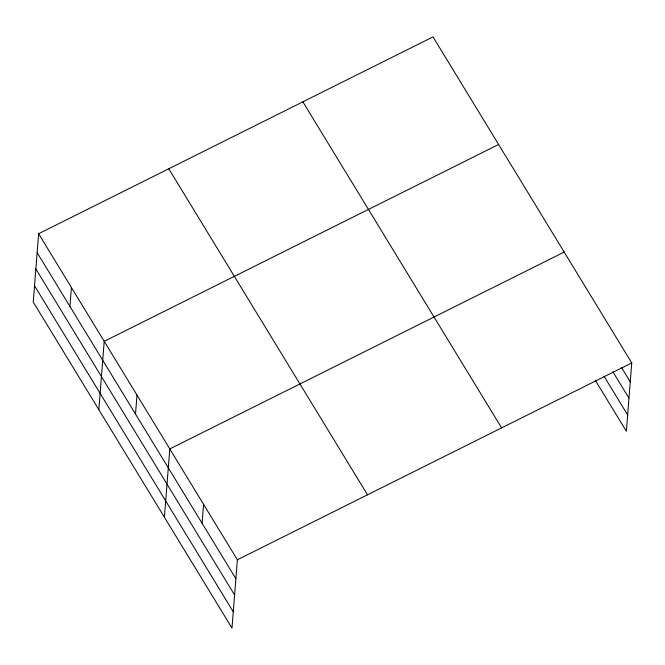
<?xml version="1.0" encoding="UTF-8"?>
<svg xmlns="http://www.w3.org/2000/svg" width="665" height="665" viewBox="0 0 665 665"><rect width="100%" height="100%" fill="white"/><g stroke="black" fill="none" stroke-linecap="round" stroke-linejoin="round"><path stroke-width="1" d="M38.628 233.723L33.25 302.076L231.985 628.117L237.363 559.772L38.628 233.723L433.015 36.883L631.75 362.924L626.372 431.277L595.266 380.247M69.933 306.457L71.421 287.521M98.836 409.665L104.214 341.32L498.6 144.48M135.51 414.054L137.007 395.118M164.413 517.262L169.791 448.917L564.178 252.068M202.085 523.28L203.581 504.344M237.363 559.772L631.75 362.924M621.675 367.787L630.262 381.868M612.889 371.777L628.974 398.169M604.061 376.257L627.652 414.968M302.866 101.836L501.601 427.886M168.777 168.769L367.512 494.81M37.14 252.658L235.876 578.708M35.852 268.968L234.587 595.009M34.53 285.767L233.265 611.808"/></g></svg>
